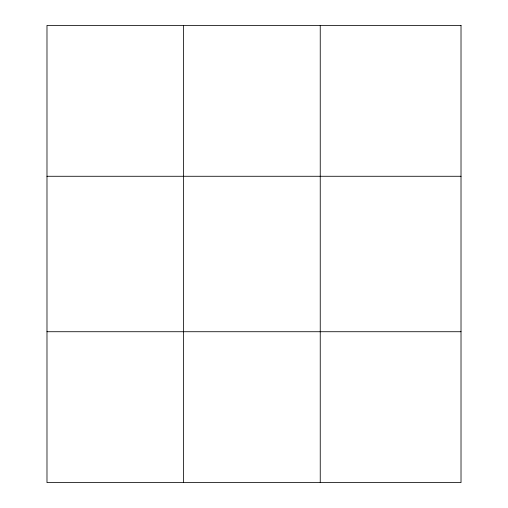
<?xml version="1.0" encoding="UTF-8"?>
<svg xmlns="http://www.w3.org/2000/svg" width="508" height="508" viewBox="0 0 508 508"><rect width="100%" height="100%" fill="white"/><g stroke="black" fill="none" stroke-linecap="round" stroke-linejoin="round"><path stroke-width="0.76" d="M183.617 25.4L183.617 482.6M320.243 25.4L320.243 482.6M46.984 176.276L461.016 176.276M46.984 331.724L461.016 331.724M461.016 25.4L461.016 482.6L46.984 482.6L46.984 25.4L461.016 25.4"/></g></svg>
